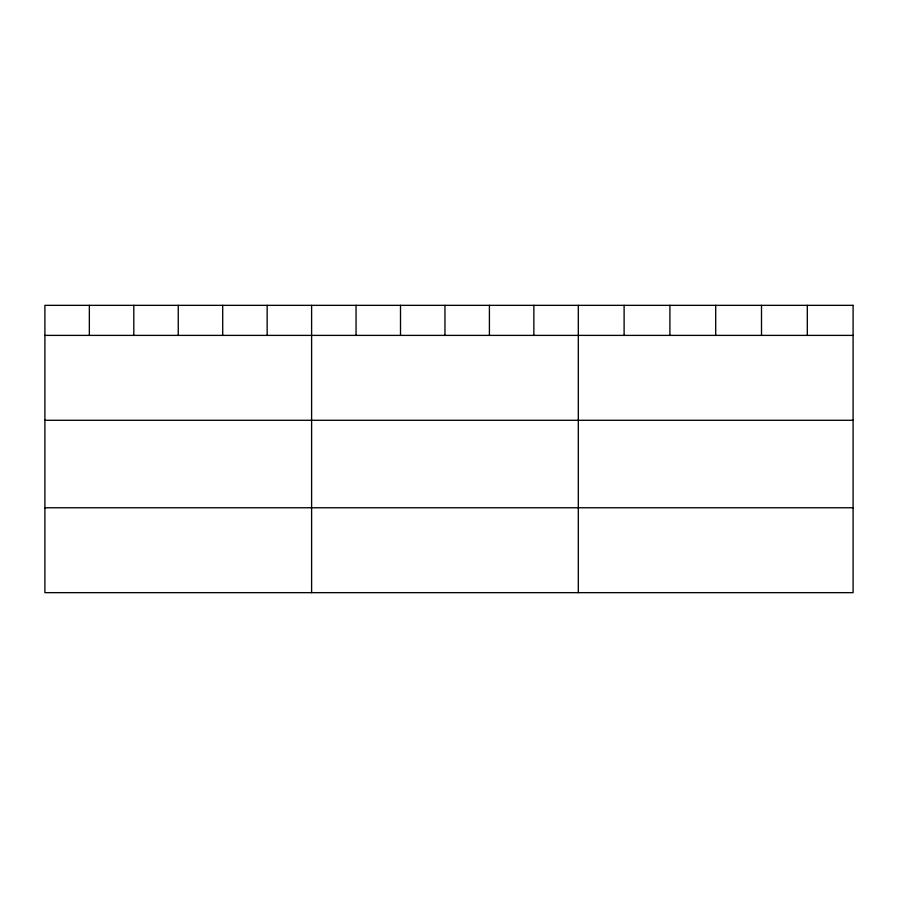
<?xml version="1.0" encoding="UTF-8"?>
<svg xmlns="http://www.w3.org/2000/svg" width="898" height="898" viewBox="0 0 898 898"><rect width="100%" height="100%" fill="white"/><g stroke="black" fill="none" stroke-linecap="round" stroke-linejoin="round"><path stroke-width="1.35" d="M44.9 335.392L853.1 335.392M44.9 420.286L853.1 420.286M44.9 507.763L853.1 507.763M807.302 305.342L807.302 335.392M761.504 305.342L761.504 335.392M715.706 305.342L715.706 335.392M669.908 305.342L669.908 335.392M624.11 305.342L624.11 335.392M578.312 305.342L578.312 592.658M533.861 305.342L533.861 335.392M489.41 305.342L489.41 335.392M444.959 305.342L444.959 335.392M400.508 305.342L400.508 335.392M356.057 305.342L356.057 335.392M311.606 305.342L311.606 592.658M267.155 305.342L267.155 335.392M222.704 305.342L222.704 335.392M178.253 305.342L178.253 335.392M133.802 305.342L133.802 335.392M89.351 305.342L89.351 335.392M853.1 305.342L44.9 305.342L44.9 592.658L853.1 592.658L853.1 305.342"/></g></svg>
